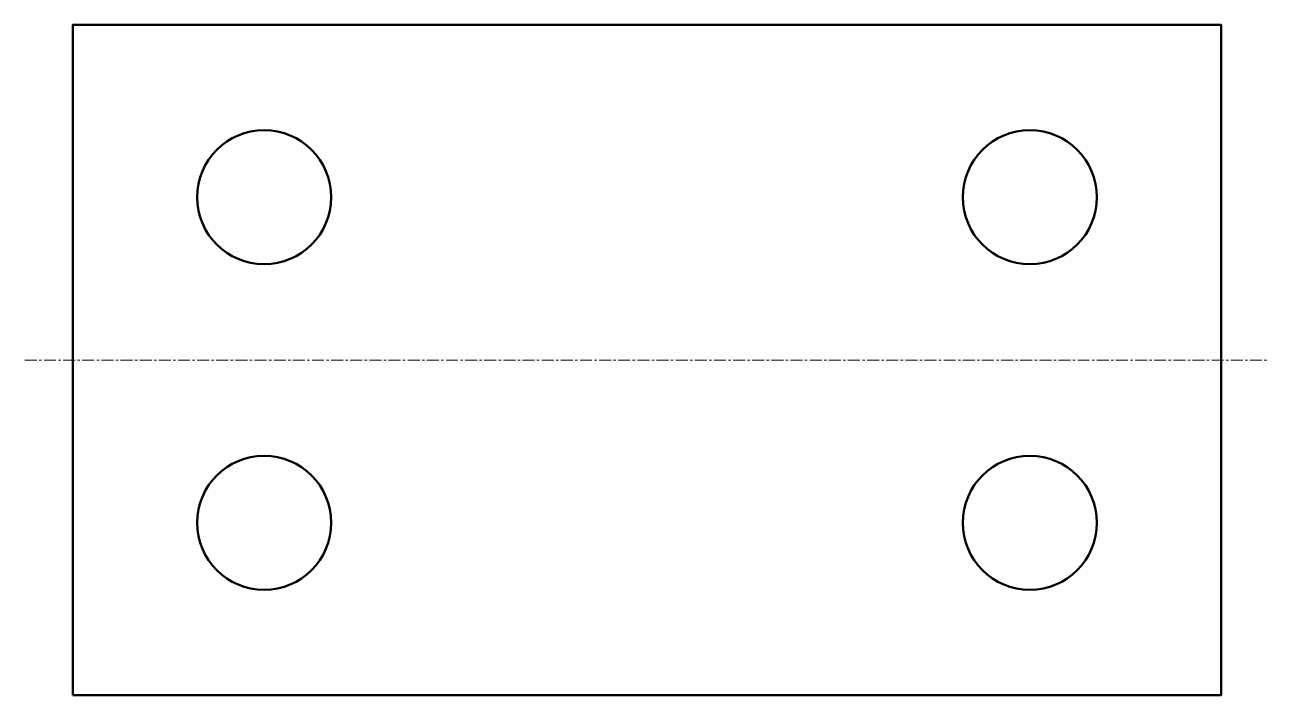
# Model space of a CAD drawing. Header units: millimetres. Extents: x -5 to 125, y 0 to 70.
import ezdxf

# ---------------------------------------------------------------- set-up
doc = ezdxf.new("R2010")
doc.units = ezdxf.units.MM
doc.linetypes.add('CENTER', pattern=[2, 1.25, -0.25, 0.25, -0.25])
doc.layers.add('CENTER', color=7, linetype='CENTER', lineweight=20)
doc.layers.add('OUTLINE', color=7, linetype='CONTINUOUS', lineweight=50)

msp = doc.modelspace()

# ---------------------------------------------------------------- linework, layer by layer
at = {"layer": 'CENTER'}
msp.add_line((-5, 35), (125, 35), dxfattribs=at)
at = {"layer": 'OUTLINE'}
msp.add_lwpolyline([(0, 0), (120, 0), (120, 70), (0, 70)], close=True, dxfattribs=at)
for centre in [(20, 52), (100, 52), (20, 18), (100, 18)]:
    msp.add_circle(centre, 7, dxfattribs=at)

doc.saveas('drawing.dxf')
